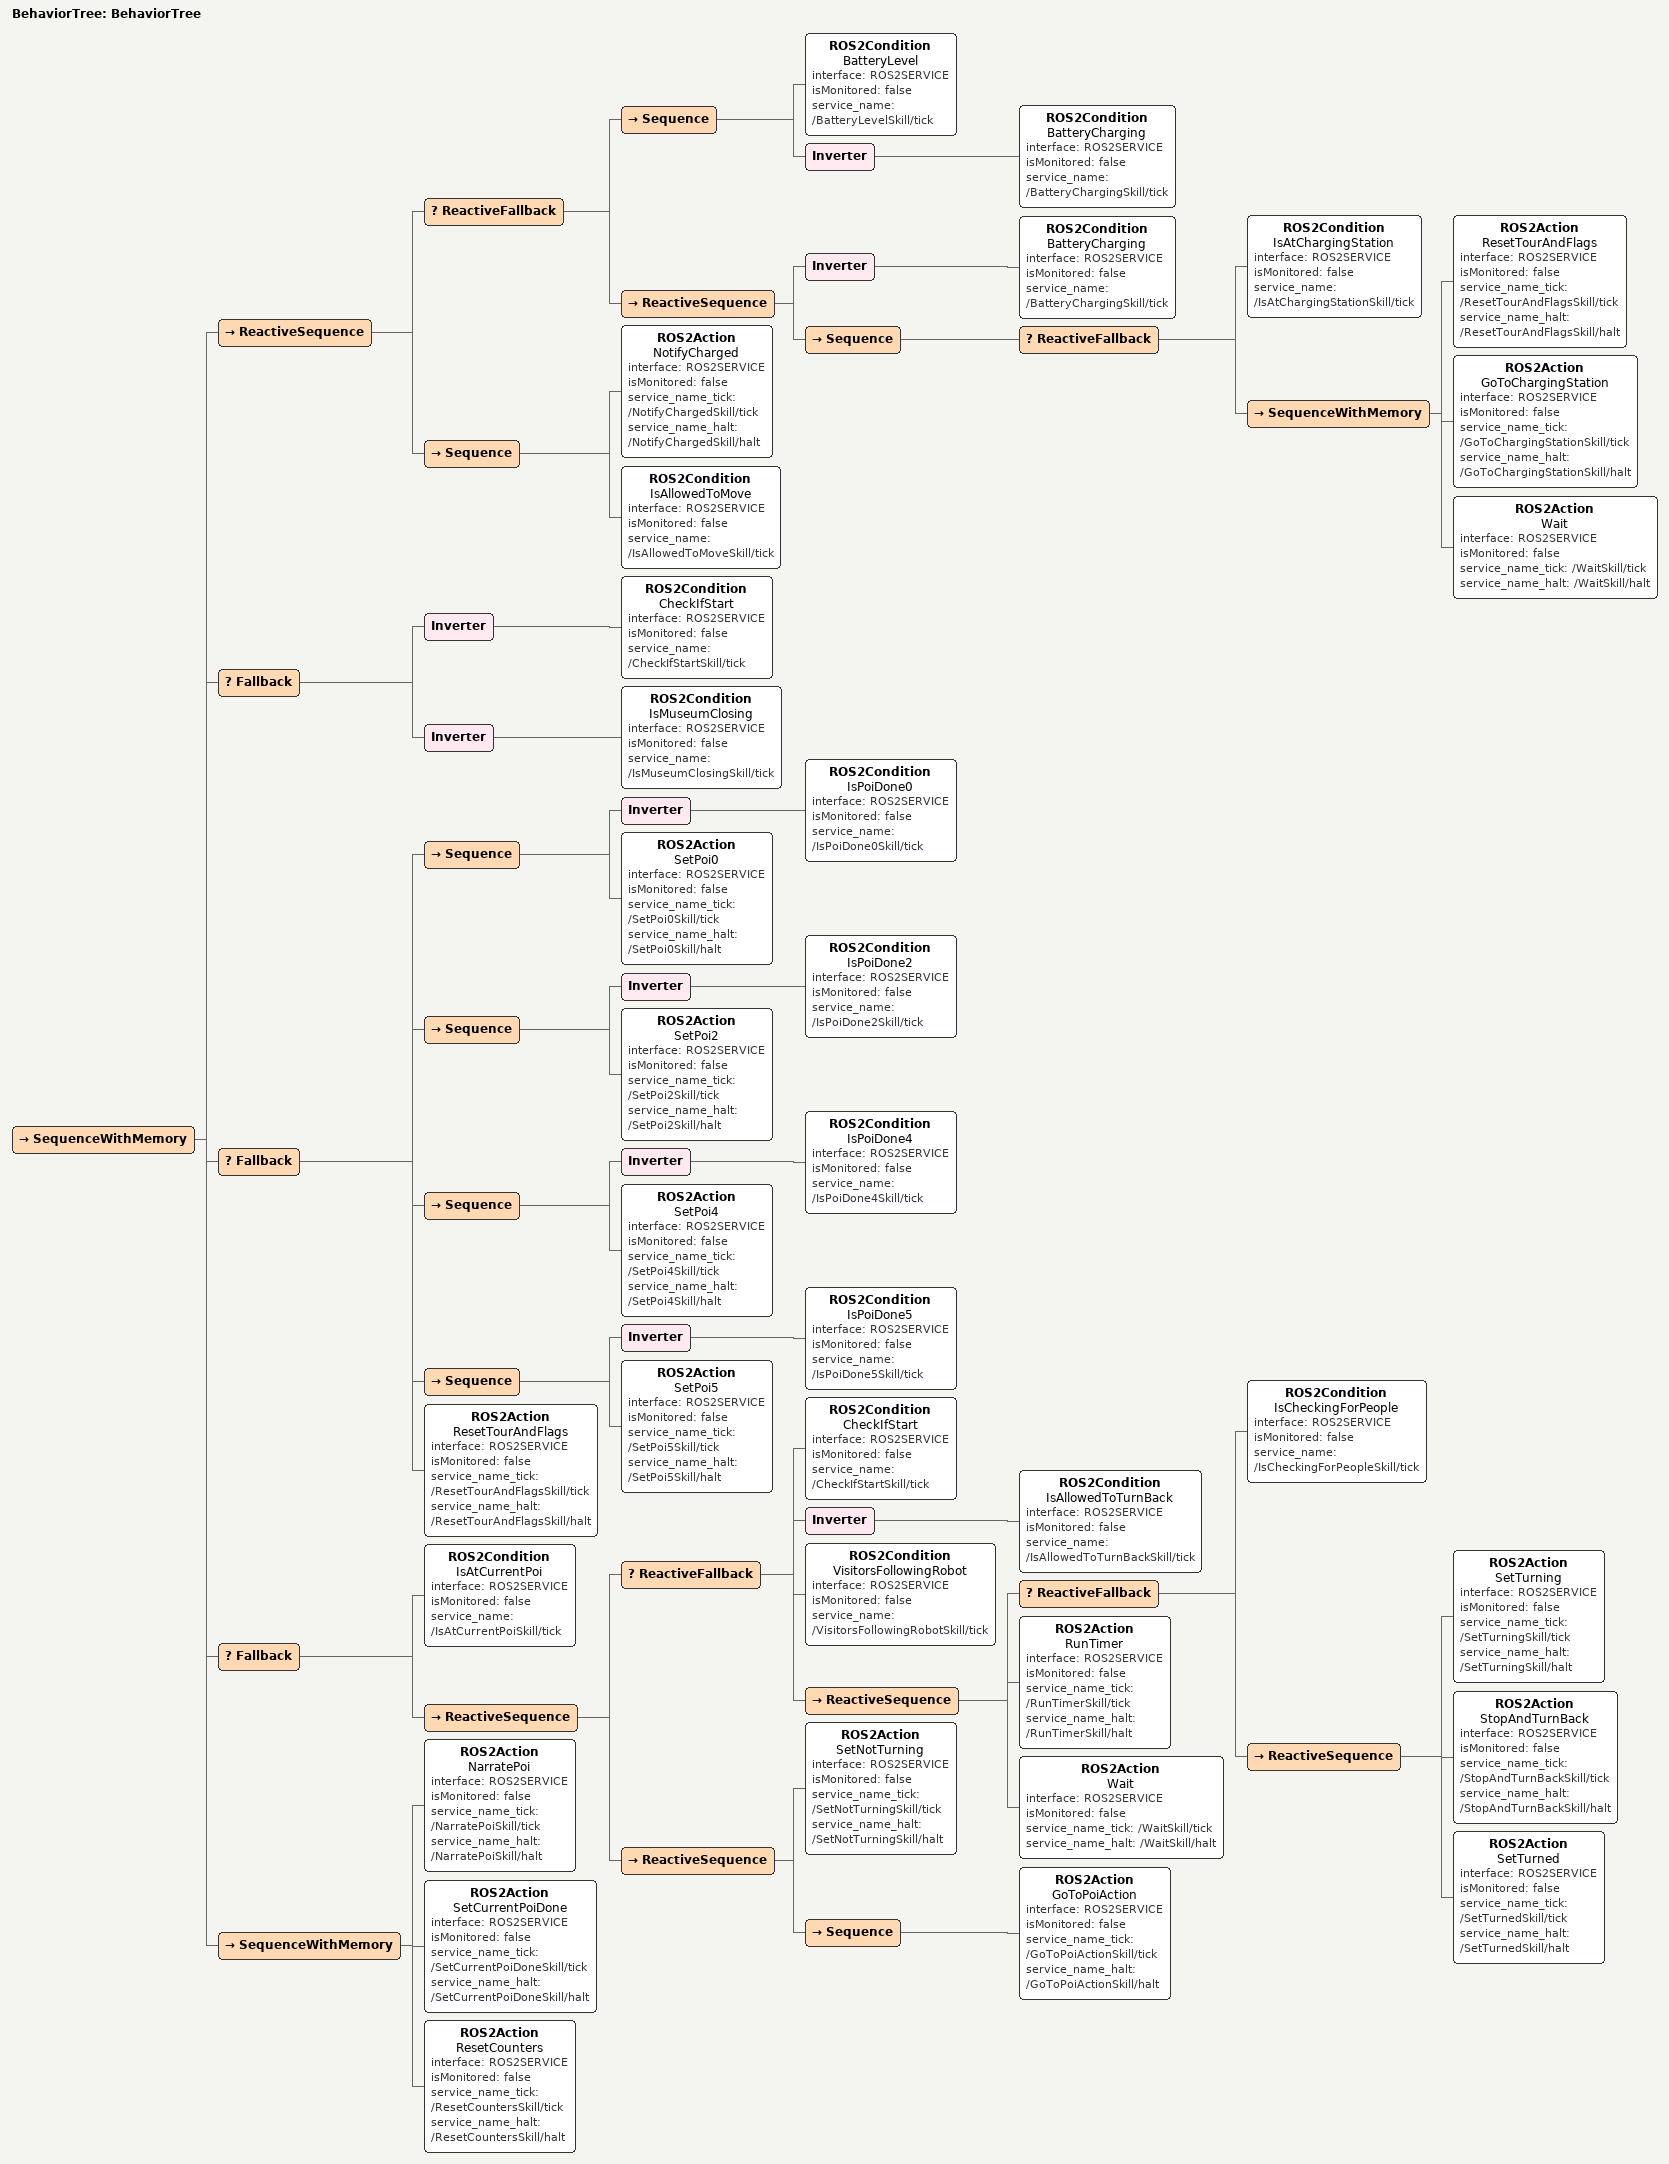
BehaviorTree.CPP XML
<?xml version="1.0" encoding="UTF-8"?>
<root BTCPP_format="3" main_tree_to_execute="BehaviorTree">

  <BehaviorTree ID="BehaviorTree">
    <SequenceWithMemory>

      <!-- BatteryManagement (inlined) -->
      <ReactiveSequence>
        <ReactiveFallback>
          <Sequence>
            <ROS2Condition name="BatteryLevel" interface="ROS2SERVICE" isMonitored="false" service_name="/BatteryLevelSkill/tick"/>
            <Inverter>
              <ROS2Condition name="BatteryCharging" interface="ROS2SERVICE" isMonitored="false" service_name="/BatteryChargingSkill/tick"/>
            </Inverter>
          </Sequence>
          <ReactiveSequence>
            <Inverter>
              <ROS2Condition name="BatteryCharging" interface="ROS2SERVICE" isMonitored="false" service_name="/BatteryChargingSkill/tick"/>
            </Inverter>
            <Sequence>
              <ReactiveFallback>
                <ROS2Condition name="IsAtChargingStation" interface="ROS2SERVICE" isMonitored="false" service_name="/IsAtChargingStationSkill/tick"/>
                <SequenceWithMemory>
                  <ROS2Action name="ResetTourAndFlags" interface="ROS2SERVICE" isMonitored="false" service_name_tick="/ResetTourAndFlagsSkill/tick" service_name_halt="/ResetTourAndFlagsSkill/halt"/>
                  <ROS2Action name="GoToChargingStation" interface="ROS2SERVICE" isMonitored="false" service_name_tick="/GoToChargingStationSkill/tick" service_name_halt="/GoToChargingStationSkill/halt"/>
                  <ROS2Action name="Wait" interface="ROS2SERVICE" isMonitored="false" service_name_tick="/WaitSkill/tick" service_name_halt="/WaitSkill/halt"/>
                </SequenceWithMemory>
              </ReactiveFallback>
            </Sequence>
          </ReactiveSequence>
        </ReactiveFallback>
        <Sequence>
          <ROS2Action name="NotifyCharged" interface="ROS2SERVICE" isMonitored="false" service_name_tick="/NotifyChargedSkill/tick" service_name_halt="/NotifyChargedSkill/halt"/>
          <ROS2Condition name="IsAllowedToMove" interface="ROS2SERVICE" isMonitored="false" service_name="/IsAllowedToMoveSkill/tick"/>
        </Sequence>
      </ReactiveSequence>

      <!-- MuseumHours (inlined) -->
      <Fallback>
        <Inverter>
          <ROS2Condition name="CheckIfStart" interface="ROS2SERVICE" isMonitored="false" service_name="/CheckIfStartSkill/tick"/>
        </Inverter>
        <Inverter>
          <ROS2Condition name="IsMuseumClosing" interface="ROS2SERVICE" isMonitored="false" service_name="/IsMuseumClosingSkill/tick"/>
        </Inverter>
      </Fallback>

      <!-- PoiScheduler (inlined decisions from bt_scheduler.xml) -->
      <Fallback>
        <Sequence>
          <Inverter>
            <ROS2Condition name="IsPoiDone0" interface="ROS2SERVICE" isMonitored="false" service_name="/IsPoiDone0Skill/tick"/>
          </Inverter>
          <ROS2Action name="SetPoi0" interface="ROS2SERVICE" isMonitored="false" service_name_tick="/SetPoi0Skill/tick" service_name_halt="/SetPoi0Skill/halt"/>
        </Sequence>

        <Sequence>
          <Inverter>
            <ROS2Condition name="IsPoiDone2" interface="ROS2SERVICE" isMonitored="false" service_name="/IsPoiDone2Skill/tick"/>
          </Inverter>
          <ROS2Action name="SetPoi2" interface="ROS2SERVICE" isMonitored="false" service_name_tick="/SetPoi2Skill/tick" service_name_halt="/SetPoi2Skill/halt"/>
        </Sequence>

        <Sequence>
          <Inverter>
            <ROS2Condition name="IsPoiDone4" interface="ROS2SERVICE" isMonitored="false" service_name="/IsPoiDone4Skill/tick"/>
          </Inverter>
          <ROS2Action name="SetPoi4" interface="ROS2SERVICE" isMonitored="false" service_name_tick="/SetPoi4Skill/tick" service_name_halt="/SetPoi4Skill/halt"/>
        </Sequence>

        <Sequence>
          <Inverter>
            <ROS2Condition name="IsPoiDone5" interface="ROS2SERVICE" isMonitored="false" service_name="/IsPoiDone5Skill/tick"/>
          </Inverter>
          <ROS2Action name="SetPoi5" interface="ROS2SERVICE" isMonitored="false" service_name_tick="/SetPoi5Skill/tick" service_name_halt="/SetPoi5Skill/halt"/>
        </Sequence>

        <ROS2Action name="ResetTourAndFlags" interface="ROS2SERVICE" isMonitored="false" service_name_tick="/ResetTourAndFlagsSkill/tick" service_name_halt="/ResetTourAndFlagsSkill/halt"/>
      </Fallback>

      <!-- GoToPoi (inlined) -->
      <Fallback>
        <ROS2Condition name="IsAtCurrentPoi" interface="ROS2SERVICE" isMonitored="false" service_name="/IsAtCurrentPoiSkill/tick"/>
        <ReactiveSequence>

          <!-- PeopleFollowing (inlined) -->
          <ReactiveFallback>
            <ROS2Condition name="CheckIfStart" interface="ROS2SERVICE" isMonitored="false" service_name="/CheckIfStartSkill/tick"/>
            <Inverter>
              <ROS2Condition name="IsAllowedToTurnBack" interface="ROS2SERVICE" isMonitored="false" service_name="/IsAllowedToTurnBackSkill/tick"/>
            </Inverter>
            <ROS2Condition name="VisitorsFollowingRobot" interface="ROS2SERVICE" isMonitored="false" service_name="/VisitorsFollowingRobotSkill/tick"/>
            <ReactiveSequence>
              <ReactiveFallback>
                <ROS2Condition name="IsCheckingForPeople" interface="ROS2SERVICE" isMonitored="false" service_name="/IsCheckingForPeopleSkill/tick"/>
                <ReactiveSequence>
                  <ROS2Action name="SetTurning" interface="ROS2SERVICE" isMonitored="false" service_name_tick="/SetTurningSkill/tick" service_name_halt="/SetTurningSkill/halt"/>
                  <ROS2Action name="StopAndTurnBack" interface="ROS2SERVICE" isMonitored="false" service_name_tick="/StopAndTurnBackSkill/tick" service_name_halt="/StopAndTurnBackSkill/halt"/>
                  <ROS2Action name="SetTurned" interface="ROS2SERVICE" isMonitored="false" service_name_tick="/SetTurnedSkill/tick" service_name_halt="/SetTurnedSkill/halt"/>
                </ReactiveSequence>
              </ReactiveFallback>
              <ROS2Action name="RunTimer" interface="ROS2SERVICE" isMonitored="false" service_name_tick="/RunTimerSkill/tick" service_name_halt="/RunTimerSkill/halt"/>
              <ROS2Action name="Wait" interface="ROS2SERVICE" isMonitored="false" service_name_tick="/WaitSkill/tick" service_name_halt="/WaitSkill/halt"/>
            </ReactiveSequence>
          </ReactiveFallback>

          <ReactiveSequence>
            <ROS2Action name="SetNotTurning" interface="ROS2SERVICE" isMonitored="false" service_name_tick="/SetNotTurningSkill/tick" service_name_halt="/SetNotTurningSkill/halt"/>
            <Sequence>
              <ROS2Action name="GoToPoiAction" interface="ROS2SERVICE" isMonitored="false" service_name_tick="/GoToPoiActionSkill/tick" service_name_halt="/GoToPoiActionSkill/halt"/>
            </Sequence>
          </ReactiveSequence>
        </ReactiveSequence>
      </Fallback>

      <!-- CheckArtworkAndExplain (inlined) -->
      <SequenceWithMemory>
        <ROS2Action name="NarratePoi" interface="ROS2SERVICE" isMonitored="false" service_name_tick="/NarratePoiSkill/tick" service_name_halt="/NarratePoiSkill/halt"/>
        <ROS2Action name="SetCurrentPoiDone" interface="ROS2SERVICE" isMonitored="false" service_name_tick="/SetCurrentPoiDoneSkill/tick" service_name_halt="/SetCurrentPoiDoneSkill/halt"/>
        <ROS2Action name="ResetCounters" interface="ROS2SERVICE" isMonitored="false" service_name_tick="/ResetCountersSkill/tick" service_name_halt="/ResetCountersSkill/halt"/>
      </SequenceWithMemory>

    </SequenceWithMemory>
  </BehaviorTree>
</root>
